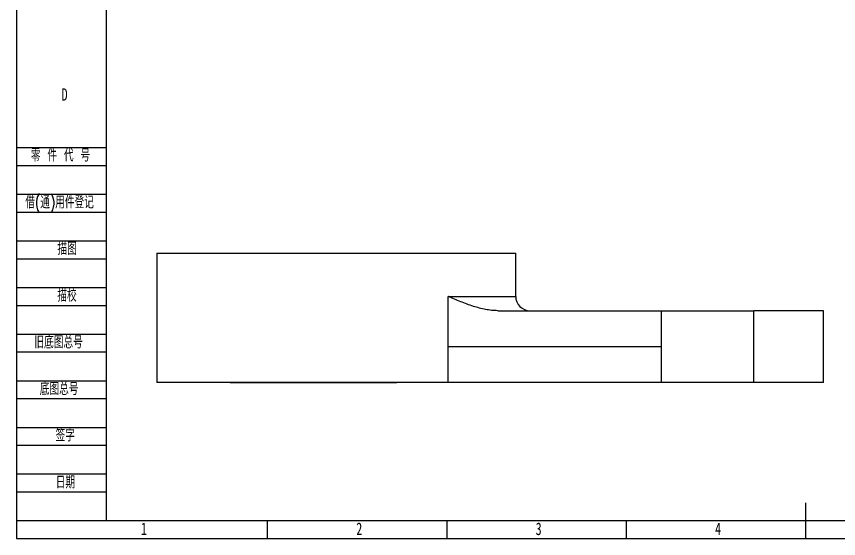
# Model space of a CAD drawing. Header units: millimetres. Extents: x 0 to 420, y 0 to 297.
# Drawn here: x 0 to 229.1, y 0 to 145.5 of the extents above; entities that cross this region are included whole.
import ezdxf

# ---------------------------------------------------------------- set-up
doc = ezdxf.new("R2010")
doc.units = ezdxf.units.MM
for name, color, linetype in [('10', 7, 'Continuous'), ('5', 7, 'Continuous'), ('9', 7, 'Continuous')]:
    doc.layers.add(name, color=color, linetype=linetype)
doc.styles.add('SLDTEXTSTYLE0', font='TXT', dxfattribs={"width": 0.7, "bigfont": 'bigfont'})
doc.styles.add('SLDTEXTSTYLE2', font='TXT', dxfattribs={"width": 0.614286, "bigfont": 'bigfont'})
doc.styles.add('SLDTEXTSTYLE4', font='TXT', dxfattribs={"width": 0.7})

msp = doc.modelspace()

# ---------------------------------------------------------------- linework, layer by layer
at = {"color": 7, "linetype": 'Continuous', "lineweight": 25}
for p, q in [((39.14, 79.51), (39.14, 43.51)), ((39.14, 79.51), (139.14, 79.51)), ((139.14, 67.51), (139.14, 79.51)), ((120.34, 53.51), (120.34, 67.51)), ((134.17, 63.51), (179.71, 63.51)), ((179.71, 63.51), (179.71, 53.51)), ((179.71, 63.51), (205.52, 63.51)), ((205.52, 43.51), (205.52, 63.51)), ((224.91, 63.51), (205.52, 63.51)), ((224.91, 43.51), (224.91, 63.51)), ((120.34, 43.51), (120.34, 53.51)), ((120.34, 53.51), (179.71, 53.51)), ((179.71, 53.51), (179.71, 43.51)), ((120.34, 43.51), (39.14, 43.51)), ((59.55, 43.51), (59.55, 43.39)), ((64.06, 43.39), (59.55, 43.39)), ((64.06, 43.39), (64.06, 43.51)), ((73.65, 43.39), (64.06, 43.39)), ((73.65, 43.39), (73.65, 43.51)), ((76.13, 43.39), (73.65, 43.39)), ((76.13, 43.39), (76.13, 43.51)), ((87.84, 43.39), (76.13, 43.39)), ((87.84, 43.39), (87.84, 43.51)), ((90.66, 43.39), (87.84, 43.39)), ((90.66, 43.51), (90.66, 43.39)), ((106.01, 43.39), (90.66, 43.39)), ((106.01, 43.39), (106.01, 43.51)), ((179.71, 43.51), (120.34, 43.51)), ((205.52, 43.51), (179.71, 43.51)), ((224.91, 43.51), (205.52, 43.51))]:
    msp.add_line(p, q, dxfattribs=at)
at = {"color": 8, "linetype": 'Continuous', "lineweight": 25}
msp.add_line((120.34, 67.51), (139.14, 67.51), dxfattribs=at)
at = {"color": 7, "linetype": 'Continuous', "lineweight": 25}
msp.add_arc((143.14, 67.51), 4, 180, 270, dxfattribs=at)
msp.add_open_spline([(134.17, 63.51), (133.59, 63.53), (132.43, 63.57), (130.14, 63.94), (127.22, 64.71), (123.78, 66), (121.48, 67), (120.35, 67.5), (120.34, 67.51)], degree=3, knots=[0, 0, 0, 0, 0.115944, 0.231957, 0.468583, 0.732314, 0.997001, 1, 1, 1, 1], dxfattribs=at)
at = {"layer": '10', "color": 7}
for p, q in [((0, 109), (25, 109)), ((0, 104), (25, 104)), ((0, 96), (25, 96)), ((0, 91), (25, 91)), ((0, 83), (25, 83)), ((0, 78), (25, 78)), ((0, 70), (25, 70)), ((0, 65), (25, 65)), ((0, 57), (25, 57)), ((0, 52), (25, 52)), ((0, 44), (25, 44)), ((0, 39), (25, 39)), ((0, 31), (25, 31)), ((0, 26), (25, 26)), ((0, 18), (25, 18)), ((0, 13), (25, 13))]:
    msp.add_line(p, q, dxfattribs=at)
at = {"layer": '5', "color": 7, "lineweight": 25}
for p, q in [((25, 292), (25, 5)), ((0, 5), (415, 5))]:
    msp.add_line(p, q, dxfattribs=at)
at = {"layer": '5', "lineweight": 25}
msp.add_line((220, 0), (220, 10), dxfattribs=at)
at = {"layer": '5'}
for p, q in [((70, 0), (70, 5)), ((120, 0), (120, 5)), ((170, 0), (170, 5))]:
    msp.add_line(p, q, dxfattribs=at)
at = {"layer": '9', "color": 7}
for p, q in [((0, 297), (0, 0)), ((0, 0), (420, 0))]:
    msp.add_line(p, q, dxfattribs=at)

# ---------------------------------------------------------------- texts
at = {"layer": '10', "char_height": 3.5, "attachment_point": 2, "style": 'SLDTEXTSTYLE4'}
for s, insert in [('D', (13.43, 125.52)), ('1', (35.54, 4.47)), ('2', (95.54, 4.47)), ('3', (145.54, 4.47)), ('4', (195.54, 4.47))]:
    msp.add_mtext(s, dxfattribs=dict(at, insert=insert))
at = {"layer": '10', "color": 7, "char_height": 3.5}
for s, insert, attachment_point, style in [('\\M+197EB \\M+18C8F \\M+191E3 \\M+18D86', (4.02, 108.59), 1, 'SLDTEXTSTYLE2'), ('\\M+18ED8(\\M+192CA)\\M+19770\\M+18C8F\\M+1936F记', (2.47, 95.5), 1, 'SLDTEXTSTYLE0'), ('\\M+19560图', (14.11, 82.55), 2, 'SLDTEXTSTYLE0'), ('\\M+19560\\M+18D5A', (14.08, 69.52), 2, 'SLDTEXTSTYLE0'), ('\\M+18B8C\\M+192EA图总\\M+18D86', (5, 56.49), 1, 'SLDTEXTSTYLE0'), ('\\M+192EA图总\\M+18D86', (6.5, 43.49), 1, 'SLDTEXTSTYLE0'), ('签\\M+18E9A', (13.59, 30.54), 2, 'SLDTEXTSTYLE0'), ('\\M+193FA\\M+18AFA', (13.66, 17.44), 2, 'SLDTEXTSTYLE0')]:
    msp.add_mtext(s, dxfattribs=dict(at, insert=insert, attachment_point=attachment_point, style=style))

doc.saveas('drawing.dxf')
